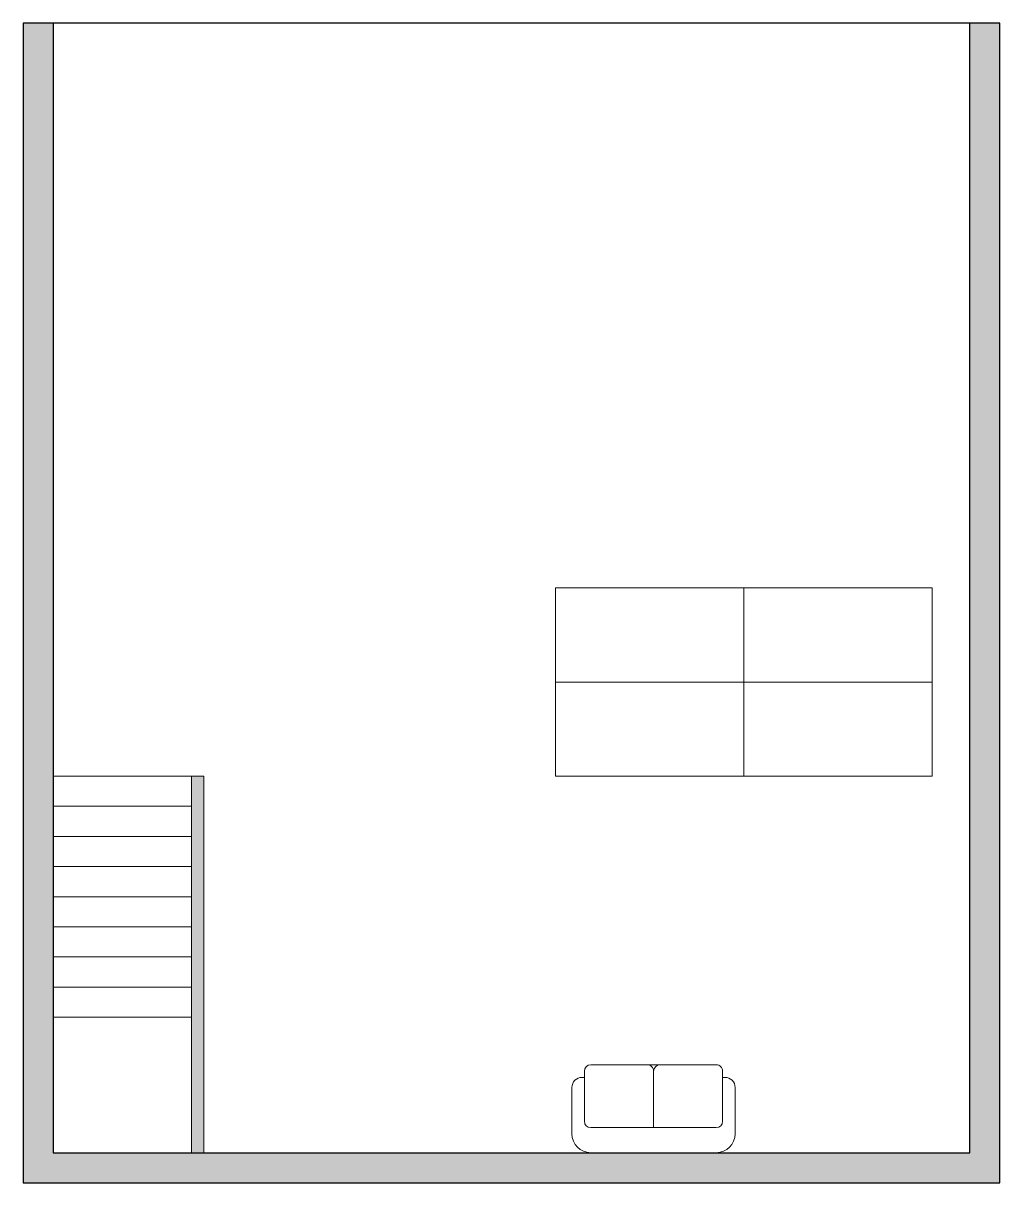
# Model space of a CAD drawing. Header units: millimetres. Extents: x -240 to 7540, y -240 to 9000.
import ezdxf

# ---------------------------------------------------------------- set-up
doc = ezdxf.new("R2010")
doc.units = ezdxf.units.MM
doc.layers.get('0').update_dxf_attribs({"linetype": 'CONTINUOUS', "lineweight": 25, "true_color": 0x000000})
for name, color, linetype, lineweight, true_color in [('desks', 7, 'CONTINUOUS', 0, 0x000000), ('elem', 8, 'CONTINUOUS', 0, 0x7f7f7f), ('stairs', 7, 'CONTINUOUS', 0, 0x000000)]:
    doc.layers.add(name, color=color, linetype=linetype, lineweight=lineweight, true_color=true_color)

# ---------------------------------------------------------------- blocks, each defined once
blk = doc.blocks.new('desk75x150')
at = {"layer": 'desks'}
for p, q in [((750, 1500), (0, 1500)), ((0, 1500), (0, 0)), ((750, 0), (750, 1500)), ((0, 0), (750, 0))]:
    blk.add_line(p, q, dxfattribs=at)
blk = doc.blocks.new('sofa130x70-0')
at = {"layer": 'elem', "color": 8, "linetype": 'CONTINUOUS', "lineweight": 0, "true_color": 0x7f7f7f}
for p, q in [((-50, 0), (50, 0)), ((-65, -52), (-65, -15)), ((65, -15), (65, -52)), ((-55, -65), (-55, -25)), ((-50, -20), (50, -20)), ((0, -65), (0, -20)), ((55, -25), (55, -65)), ((-55, -60), (-57, -60)), ((57, -60), (55, -60)), ((50, -70), (-50, -70))]:
    blk.add_line(p, q, dxfattribs=at)
for centre, radius, start, end in [((-50, -15), 15, 90, 180), ((50, -15), 15, 0, 90), ((-50, -25), 5, 90, 180), ((50, -25), 5, 0, 90), ((-57, -52), 8, 180, 270), ((57, -52), 8, 270, 0), ((-50, -65), 5, 180, 270), ((-5, -65), 5, 270, 0), ((5, -65), 5, 180, 270), ((50, -65), 5, 270, 0)]:
    blk.add_arc(centre, radius, start, end, dxfattribs=at)

msp = doc.modelspace()

# ---------------------------------------------------------------- hatches: boundary and pattern name
msp.add_hatch(color=256).paths.add_polyline_path([(0, 0), (7300, 0), (7300, 9000), (7540, 9000), (7540, -240), (-240, -240), (-240, 9000), (0, 9000)])
at = {"layer": 'stairs'}
msp.add_hatch(color=256, dxfattribs=at).paths.add_polyline_path([(1100, 0), (1100, 3000), (1200, 3000), (1200, 0)])

# ---------------------------------------------------------------- linework, layer by layer
for p, q in [((-240, 9000), (-240, -240)), ((0, 9000), (-240, 9000)), ((0, 9000), (0, 0)), ((7300, 9000), (0, 9000)), ((7300, 0), (7300, 9000)), ((7540, 9000), (7300, 9000)), ((7540, -240), (7540, 9000)), ((0, 0), (1100, 0)), ((1100, 0), (1200, 0)), ((1200, 0), (7300, 0)), ((-240, -240), (7540, -240))]:
    msp.add_line(p, q)
for p, q in [((0, 3000), (0, 0)), ((1100, 3000), (0, 3000)), ((1100, 0), (1100, 3000)), ((1200, 3000), (1100, 3000)), ((1200, 0), (1200, 3000)), ((1100, 2760), (0, 2760)), ((1100, 2520), (0, 2520)), ((1100, 2280), (0, 2280)), ((1100, 2040), (0, 2040)), ((1100, 1800), (0, 1800)), ((1100, 1560), (0, 1560)), ((1100, 1320), (0, 1320)), ((1100, 1080), (0, 1080))]:
    msp.add_line(p, q, dxfattribs=at)

# ---------------------------------------------------------------- block references
at = {"layer": 'desks', "rotation": 90}
for p in [(5500, 3750), (7000, 3750), (5500, 3000), (7000, 3000)]:
    msp.add_blockref('desk75x150', p, dxfattribs=at)
at = {"layer": 'desks', "xscale": 10, "yscale": -10}
msp.add_blockref('sofa130x70-0', (4781.3, 0), dxfattribs=at)

doc.saveas('drawing.dxf')
